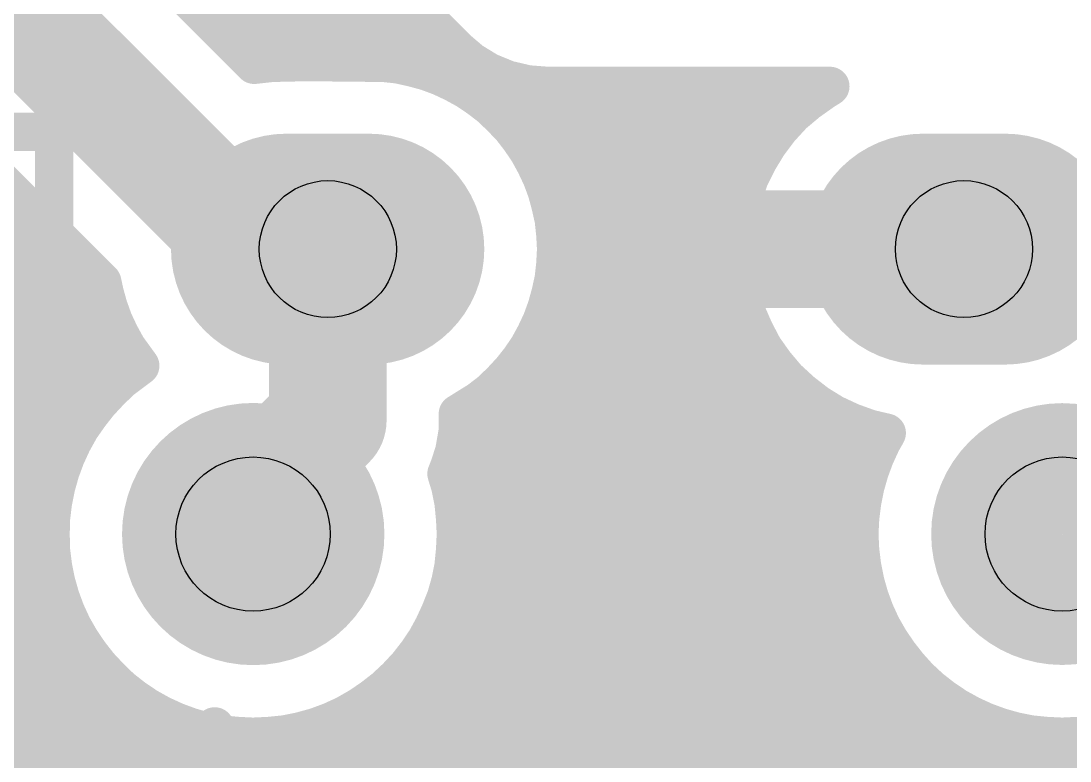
# Model space of a CAD drawing. Extents: x 0 to 2.03, y 0 to 1.72.
# Drawn here: x 1.2341 to 1.5019, y 0.2192 to 0.4083 of the extents above; entities that cross this region are included whole.
import ezdxf

# ---------------------------------------------------------------- set-up
doc = ezdxf.new("R2010")
doc.units = 0
for name, color, linetype in [('Drill_Top', 9, 'CONTINUOUS'), ('Top', 5, 'CONTINUOUS'), ('Top_Silk', 2, 'CONTINUOUS')]:
    doc.layers.add(name, color=color, linetype=linetype)

msp = doc.modelspace()

# ---------------------------------------------------------------- linework, layer by layer
at = {"layer": 'Drill_Top'}
for centre, radius in [((1.3124, 0.35), 0.0175), ((1.4748, 0.35), 0.0175), ((1.2933, 0.2772), 0.0197), ((1.4999, 0.2772), 0.0197)]:
    msp.add_circle(centre, radius, dxfattribs=at)
at = {"layer": 'Top', "linetype": 'CONTINUOUS'}
for points, const_width in [([(1.3448, 0.4016), (1.2957, 0.4506)], 0.01), ([(1.2459, 0.4449), (1.2936, 0.3972)], 0.01), ([(1.3124, 0.3312), (1.2125, 0.4311)], 0.03), ([(1.2547, 0.3416), (1.1888, 0.4075)], 0.01), ([(1.2834, 0.4084), (1.3369, 0.4084)], 0.01), ([(1.345, 0.4013), (1.3448, 0.4016)], 0.01), ([(1.349, 0.3979), (1.345, 0.4013)], 0.01), ([(1.2932, 0.3986), (1.3472, 0.3986)], 0.01), ([(1.2936, 0.3972), (1.2981, 0.3977)], 0.01), ([(1.2981, 0.3977), (1.3069, 0.3979)], 0.01), ([(1.3069, 0.3979), (1.3266, 0.3977)], 0.01), ([(1.3266, 0.3977), (1.3304, 0.3973)], 0.01), ([(1.3304, 0.3973), (1.334, 0.3965)], 0.01), ([(1.3534, 0.3952), (1.349, 0.3979)], 0.01), ([(1.334, 0.3965), (1.3377, 0.3955)], 0.01), ([(1.3377, 0.3955), (1.3412, 0.3942)], 0.01), ([(1.3412, 0.3942), (1.3446, 0.3926)], 0.01), ([(1.3583, 0.3932), (1.3534, 0.3952)], 0.01), ([(1.3446, 0.3926), (1.3479, 0.3908)], 0.01), ([(1.3634, 0.392), (1.3583, 0.3932)], 0.01), ([(1.3686, 0.3916), (1.3634, 0.392)], 0.01), ([(1.4406, 0.3916), (1.3686, 0.3916)], 0.01), ([(1.439, 0.3906), (1.4406, 0.3916)], 0.01), ([(1.3479, 0.3908), (1.351, 0.3887)], 0.01), ([(1.4349, 0.3877), (1.439, 0.3906)], 0.01), ([(1.351, 0.3887), (1.354, 0.3864)], 0.01), ([(1.3521, 0.3887), (1.4351, 0.3887)], 0.01), ([(1.354, 0.3864), (1.3567, 0.3838)], 0.01), ([(1.4311, 0.3845), (1.4349, 0.3877)], 0.01), ([(1.3567, 0.3838), (1.3593, 0.3811)], 0.01), ([(1.4277, 0.3808), (1.4311, 0.3845)], 0.01), ([(1.3593, 0.3811), (1.3616, 0.3781)], 0.01), ([(1.4247, 0.3768), (1.4277, 0.3808)], 0.01), ([(1.3616, 0.3781), (1.3637, 0.375)], 0.01), ([(1.3621, 0.3788), (1.4251, 0.3788)], 0.01), ([(1.4221, 0.3725), (1.4247, 0.3768)], 0.01), ([(1.3637, 0.375), (1.3655, 0.3717)], 0.01), ([(1.3655, 0.3717), (1.3671, 0.3683)], 0.01), ([(1.4199, 0.368), (1.4221, 0.3725)], 0.01), ([(1.3671, 0.3683), (1.3684, 0.3648)], 0.01), ([(1.3678, 0.369), (1.4193, 0.369)], 0.01), ([(1.4183, 0.3633), (1.4199, 0.368)], 0.01), ([(1.3684, 0.3648), (1.3694, 0.3611)], 0.01), ([(1.4172, 0.3584), (1.4183, 0.3633)], 0.01), ([(1.3124, 0.35), (1.3124, 0.3062)], 0.03), ([(1.3694, 0.3611), (1.3702, 0.3575)], 0.01), ([(1.4164, 0.35), (1.5332, 0.35)], 0.03), ([(1.0709, 0.3591), (1.2363, 0.3591)], 0.01), ([(1.3702, 0.3575), (1.3706, 0.3537)], 0.01), ([(1.3709, 0.3591), (1.4163, 0.3591)], 0.01), ([(1.4165, 0.3535), (1.4172, 0.3584)], 0.01), ([(1.3706, 0.3537), (1.3708, 0.35)], 0.01), ([(1.4164, 0.3485), (1.4165, 0.3535)], 0.01), ([(1.0718, 0.3492), (1.2461, 0.3492)], 0.01), ([(1.3708, 0.35), (1.3706, 0.3462)], 0.01), ([(1.3718, 0.3492), (1.4154, 0.3492)], 0.01), ([(1.3706, 0.3462), (1.3702, 0.3425)], 0.01), ([(1.4169, 0.3435), (1.4164, 0.3485)], 0.01), ([(1.4178, 0.3386), (1.4169, 0.3435)], 0.01), ([(1.2553, 0.3388), (1.2547, 0.3416)], 0.01), ([(1.3124, 0.3062), (1.3124, 0.3312)], 0.03), ([(1.3702, 0.3425), (1.3694, 0.3388)], 0.01), ([(1.0706, 0.3393), (1.2542, 0.3393)], 0.01), ([(1.2563, 0.3352), (1.2553, 0.3388)], 0.01), ([(1.3694, 0.3388), (1.3684, 0.3352)], 0.01), ([(1.3706, 0.3393), (1.4166, 0.3393)], 0.01), ([(1.4192, 0.3338), (1.4178, 0.3386)], 0.01), ([(1.2576, 0.3316), (1.2563, 0.3352)], 0.01), ([(1.3684, 0.3352), (1.3671, 0.3316)], 0.01), ([(1.4212, 0.3292), (1.4192, 0.3338)], 0.01), ([(1.2592, 0.3282), (1.2576, 0.3316)], 0.01), ([(1.3671, 0.3316), (1.3655, 0.3282)], 0.01), ([(1.0672, 0.3295), (1.2576, 0.3295)], 0.01), ([(1.261, 0.3249), (1.2592, 0.3282)], 0.01), ([(1.3655, 0.3282), (1.3637, 0.3249)], 0.01), ([(1.3672, 0.3295), (1.42, 0.3295)], 0.01), ([(1.4235, 0.3248), (1.4212, 0.3292)], 0.01), ([(1.2644, 0.3202), (1.261, 0.3249)], 0.01), ([(1.3637, 0.3249), (1.3616, 0.3218)], 0.01), ([(1.4264, 0.3207), (1.4235, 0.3248)], 0.01), ([(1.3616, 0.3218), (1.3593, 0.3189)], 0.01), ([(1.0682, 0.3196), (1.2625, 0.3196)], 0.01), ([(1.2596, 0.3166), (1.2644, 0.3202)], 0.01), ([(1.3609, 0.3196), (1.4263, 0.3196)], 0.01), ([(1.4296, 0.3169), (1.4264, 0.3207)], 0.01), ([(1.2567, 0.3138), (1.2596, 0.3166)], 0.01), ([(1.3593, 0.3189), (1.3567, 0.3161)], 0.01), ([(1.4333, 0.3135), (1.4296, 0.3169)], 0.01), ([(1.2539, 0.3108), (1.2567, 0.3138)], 0.01), ([(1.3124, 0.3062), (1.2833, 0.2772)], 0.03), ([(1.2833, 0.2772), (1.3124, 0.3062)], 0.03), ([(1.3567, 0.3161), (1.354, 0.3135)], 0.01), ([(1.351, 0.3112), (1.3457, 0.3079)], 0.01), ([(1.354, 0.3135), (1.351, 0.3112)], 0.01), ([(1.4373, 0.3104), (1.4333, 0.3135)], 0.01), ([(1.0788, 0.3097), (1.252, 0.3097)], 0.01), ([(1.2514, 0.3076), (1.2539, 0.3108)], 0.01), ([(1.3499, 0.3097), (1.4373, 0.3097)], 0.01), ([(1.4415, 0.3078), (1.4373, 0.3104)], 0.01), ([(1.2491, 0.3043), (1.2514, 0.3076)], 0.01), ([(1.3457, 0.3079), (1.3457, 0.3036)], 0.01), ([(1.446, 0.3057), (1.4415, 0.3078)], 0.01), ([(1.2471, 0.3007), (1.2491, 0.3043)], 0.01), ([(1.3457, 0.3036), (1.3448, 0.2984)], 0.01), ([(1.4507, 0.304), (1.446, 0.3057)], 0.01), ([(1.455, 0.303), (1.4507, 0.304)], 0.01), ([(1.2454, 0.297), (1.2471, 0.3007)], 0.01), ([(1.452, 0.297), (1.4537, 0.3007)], 0.01), ([(1.4537, 0.3007), (1.455, 0.303)], 0.01), ([(1.085, 0.2999), (1.2457, 0.2999)], 0.01), ([(1.3448, 0.2984), (1.3432, 0.2934)], 0.01), ([(1.3461, 0.2999), (1.4523, 0.2999)], 0.01), ([(1.244, 0.2932), (1.2454, 0.297)], 0.01), ([(1.3441, 0.2959), (1.3428, 0.2926)], 0.01), ([(1.3431, 0.2931), (1.3441, 0.2959)], 0.01), ([(1.4506, 0.2932), (1.452, 0.297)], 0.01), ([(1.2429, 0.2893), (1.244, 0.2932)], 0.01), ([(1.3428, 0.2926), (1.3438, 0.2893)], 0.01), ([(1.3432, 0.2934), (1.3431, 0.2931)], 0.01), ([(1.3431, 0.2931), (1.3432, 0.2934)], 0.01), ([(1.3432, 0.2934), (1.3431, 0.2931)], 0.01), ([(1.4495, 0.2893), (1.4506, 0.2932)], 0.01), ([(1.0887, 0.29), (1.2421, 0.29)], 0.01), ([(1.3446, 0.29), (1.4487, 0.29)], 0.01), ([(1.2421, 0.2853), (1.2429, 0.2893)], 0.01), ([(1.2833, 0.2772), (1.2933, 0.2772)], 0.03), ([(1.2933, 0.2772), (1.2833, 0.2772)], 0.03), ([(1.3438, 0.2893), (1.3446, 0.2853)], 0.01), ([(1.4487, 0.2853), (1.4495, 0.2893)], 0.01), ([(1.2416, 0.2812), (1.2421, 0.2853)], 0.01), ([(1.3446, 0.2853), (1.345, 0.2812)], 0.01), ([(1.4482, 0.2812), (1.4487, 0.2853)], 0.01), ([(1.0902, 0.2801), (1.2406, 0.2801)], 0.01), ([(1.2415, 0.2772), (1.2416, 0.2812)], 0.01), ([(1.345, 0.2812), (1.3452, 0.2772)], 0.01), ([(1.3461, 0.2801), (1.4471, 0.2801)], 0.01), ([(1.448, 0.2772), (1.4482, 0.2812)], 0.01), ([(1.2416, 0.2731), (1.2415, 0.2772)], 0.01), ([(1.3452, 0.2772), (1.345, 0.2731)], 0.01), ([(1.4482, 0.2731), (1.448, 0.2772)], 0.01), ([(1.2421, 0.269), (1.2416, 0.2731)], 0.01), ([(1.345, 0.2731), (1.3446, 0.269)], 0.01), ([(1.4487, 0.269), (1.4482, 0.2731)], 0.01), ([(1.0898, 0.2703), (1.2409, 0.2703)], 0.01), ([(1.2429, 0.265), (1.2421, 0.269)], 0.01), ([(1.3446, 0.269), (1.3438, 0.265)], 0.01), ([(1.3457, 0.2703), (1.4475, 0.2703)], 0.01), ([(1.4495, 0.265), (1.4487, 0.269)], 0.01), ([(1.244, 0.2611), (1.2429, 0.265)], 0.01), ([(1.3438, 0.265), (1.3427, 0.2611)], 0.01), ([(1.4506, 0.2611), (1.4495, 0.265)], 0.01), ([(1.0875, 0.2604), (1.2433, 0.2604)], 0.01), ([(1.2454, 0.2573), (1.244, 0.2611)], 0.01), ([(1.3427, 0.2611), (1.3412, 0.2573)], 0.01), ([(1.3434, 0.2604), (1.4498, 0.2604)], 0.01), ([(1.452, 0.2573), (1.4506, 0.2611)], 0.01), ([(1.2471, 0.2536), (1.2454, 0.2573)], 0.01), ([(1.3412, 0.2573), (1.3395, 0.2536)], 0.01), ([(1.4537, 0.2536), (1.452, 0.2573)], 0.01), ([(1.2491, 0.2501), (1.2471, 0.2536)], 0.01), ([(1.3395, 0.2536), (1.3376, 0.2501)], 0.01), ([(1.4557, 0.2501), (1.4537, 0.2536)], 0.01), ([(1.0829, 0.2505), (1.2478, 0.2505)], 0.01), ([(1.2514, 0.2467), (1.2491, 0.2501)], 0.01), ([(1.3376, 0.2501), (1.3353, 0.2467)], 0.01), ([(1.3388, 0.2505), (1.4544, 0.2505)], 0.01), ([(1.458, 0.2467), (1.4557, 0.2501)], 0.01), ([(1.2539, 0.2435), (1.2514, 0.2467)], 0.01), ([(1.3353, 0.2467), (1.3328, 0.2435)], 0.01), ([(1.4605, 0.2435), (1.458, 0.2467)], 0.01), ([(1.2567, 0.2405), (1.2539, 0.2435)], 0.01), ([(1.3328, 0.2435), (1.33, 0.2405)], 0.01), ([(1.4632, 0.2405), (1.4605, 0.2435)], 0.01), ([(1.0753, 0.2407), (1.2555, 0.2407)], 0.01), ([(1.2596, 0.2377), (1.2567, 0.2405)], 0.01), ([(1.33, 0.2405), (1.327, 0.2377)], 0.01), ([(1.3312, 0.2407), (1.4621, 0.2407)], 0.01), ([(1.4662, 0.2377), (1.4632, 0.2405)], 0.01), ([(1.2628, 0.2352), (1.2596, 0.2377)], 0.01), ([(1.327, 0.2377), (1.3238, 0.2352)], 0.01), ([(1.4694, 0.2352), (1.4662, 0.2377)], 0.01), ([(1.2662, 0.2329), (1.2628, 0.2352)], 0.01), ([(1.3238, 0.2352), (1.3204, 0.2329)], 0.01), ([(1.4728, 0.2329), (1.4694, 0.2352)], 0.01), ([(1.0617, 0.2308), (1.2691, 0.2308)], 0.01), ([(1.2698, 0.2309), (1.2662, 0.2329)], 0.01), ([(1.2735, 0.2292), (1.2698, 0.2309)], 0.01), ([(1.3169, 0.2309), (1.3132, 0.2292)], 0.01), ([(1.3204, 0.2329), (1.3169, 0.2309)], 0.01), ([(1.3176, 0.2308), (1.4757, 0.2308)], 0.01), ([(1.4764, 0.2309), (1.4728, 0.2329)], 0.01), ([(1.4801, 0.2292), (1.4764, 0.2309)], 0.01), ([(1.2773, 0.2278), (1.2735, 0.2292)], 0.01), ([(1.3132, 0.2292), (1.3094, 0.2278)], 0.01), ([(1.4839, 0.2278), (1.4801, 0.2292)], 0.01), ([(1.2812, 0.2267), (1.2773, 0.2278)], 0.01), ([(1.2852, 0.2259), (1.2812, 0.2267)], 0.01), ([(1.2893, 0.2255), (1.2852, 0.2259)], 0.01), ([(1.2933, 0.2253), (1.2893, 0.2255)], 0.01), ([(1.2974, 0.2255), (1.2933, 0.2253)], 0.01), ([(1.3014, 0.2259), (1.2974, 0.2255)], 0.01), ([(1.3054, 0.2267), (1.3014, 0.2259)], 0.01), ([(1.3094, 0.2278), (1.3054, 0.2267)], 0.01), ([(1.4878, 0.2267), (1.4839, 0.2278)], 0.01), ([(1.4918, 0.2259), (1.4878, 0.2267)], 0.01), ([(1.4958, 0.2255), (1.4918, 0.2259)], 0.01), ([(1.4999, 0.2253), (1.4958, 0.2255)], 0.01), ([(1.504, 0.2255), (1.4999, 0.2253)], 0.01), ([(1.508, 0.2259), (1.504, 0.2255)], 0.01), ([(0.2906, 0.2209), (2.0064, 0.2209)], 0.01)]:
    msp.add_lwpolyline(points, dxfattribs=dict(at, const_width=const_width))
for points, const_width in [([(1.3423, 0.4016, 1), (1.3473, 0.4016, 1), (1.3423, 0.4016, 1)], 0.005), ([(1.3423, 0.4016, 1), (1.3473, 0.4016, 1), (1.3423, 0.4016, 1)], 0.005), ([(1.3425, 0.4013, 1), (1.3475, 0.4013, 1), (1.3425, 0.4013, 1)], 0.005), ([(1.3425, 0.4013, 1), (1.3475, 0.4013, 1), (1.3425, 0.4013, 1)], 0.005), ([(1.2911, 0.3972, 1), (1.2961, 0.3972, 1), (1.2911, 0.3972, 1)], 0.005), ([(1.2911, 0.3972, 1), (1.2961, 0.3972, 1), (1.2911, 0.3972, 1)], 0.005), ([(1.2956, 0.3977, 1), (1.3006, 0.3977, 1), (1.2956, 0.3977, 1)], 0.005), ([(1.2956, 0.3977, 1), (1.3006, 0.3977, 1), (1.2956, 0.3977, 1)], 0.005), ([(1.3044, 0.3979, 1), (1.3094, 0.3979, 1), (1.3044, 0.3979, 1)], 0.005), ([(1.3044, 0.3979, 1), (1.3094, 0.3979, 1), (1.3044, 0.3979, 1)], 0.005), ([(1.3241, 0.3977, 1), (1.3291, 0.3977, 1), (1.3241, 0.3977, 1)], 0.005), ([(1.3241, 0.3977, 1), (1.3291, 0.3977, 1), (1.3241, 0.3977, 1)], 0.005), ([(1.3279, 0.3973, 1), (1.3329, 0.3973, 1), (1.3279, 0.3973, 1)], 0.005), ([(1.3279, 0.3973, 1), (1.3329, 0.3973, 1), (1.3279, 0.3973, 1)], 0.005), ([(1.3465, 0.3979, 1), (1.3515, 0.3979, 1), (1.3465, 0.3979, 1)], 0.005), ([(1.3465, 0.3979, 1), (1.3515, 0.3979, 1), (1.3465, 0.3979, 1)], 0.005), ([(1.3315, 0.3965, 1), (1.3365, 0.3965, 1), (1.3315, 0.3965, 1)], 0.005), ([(1.3315, 0.3965, 1), (1.3365, 0.3965, 1), (1.3315, 0.3965, 1)], 0.005), ([(1.3352, 0.3955, 1), (1.3402, 0.3955, 1), (1.3352, 0.3955, 1)], 0.005), ([(1.3352, 0.3955, 1), (1.3402, 0.3955, 1), (1.3352, 0.3955, 1)], 0.005), ([(1.3387, 0.3942, 1), (1.3437, 0.3942, 1), (1.3387, 0.3942, 1)], 0.005), ([(1.3387, 0.3942, 1), (1.3437, 0.3942, 1), (1.3387, 0.3942, 1)], 0.005), ([(1.3509, 0.3952, 1), (1.3559, 0.3952, 1), (1.3509, 0.3952, 1)], 0.005), ([(1.3509, 0.3952, 1), (1.3559, 0.3952, 1), (1.3509, 0.3952, 1)], 0.005), ([(1.3421, 0.3926, 1), (1.3471, 0.3926, 1), (1.3421, 0.3926, 1)], 0.005), ([(1.3421, 0.3926, 1), (1.3471, 0.3926, 1), (1.3421, 0.3926, 1)], 0.005), ([(1.3558, 0.3932, 1), (1.3608, 0.3932, 1), (1.3558, 0.3932, 1)], 0.005), ([(1.3558, 0.3932, 1), (1.3608, 0.3932, 1), (1.3558, 0.3932, 1)], 0.005), ([(1.3609, 0.392, 1), (1.3659, 0.392, 1), (1.3609, 0.392, 1)], 0.005), ([(1.3609, 0.392, 1), (1.3659, 0.392, 1), (1.3609, 0.392, 1)], 0.005), ([(1.3661, 0.3916, 1), (1.3711, 0.3916, 1), (1.3661, 0.3916, 1)], 0.005), ([(1.3661, 0.3916, 1), (1.3711, 0.3916, 1), (1.3661, 0.3916, 1)], 0.005), ([(1.4381, 0.3916, 1), (1.4431, 0.3916, 1), (1.4381, 0.3916, 1)], 0.005), ([(1.4381, 0.3916, 1), (1.4431, 0.3916, 1), (1.4381, 0.3916, 1)], 0.005), ([(1.3454, 0.3908, 1), (1.3504, 0.3908, 1), (1.3454, 0.3908, 1)], 0.005), ([(1.3454, 0.3908, 1), (1.3504, 0.3908, 1), (1.3454, 0.3908, 1)], 0.005), ([(1.4365, 0.3906, 1), (1.4415, 0.3906, 1), (1.4365, 0.3906, 1)], 0.005), ([(1.4365, 0.3906, 1), (1.4415, 0.3906, 1), (1.4365, 0.3906, 1)], 0.005), ([(1.3485, 0.3887, 1), (1.3535, 0.3887, 1), (1.3485, 0.3887, 1)], 0.005), ([(1.3485, 0.3887, 1), (1.3535, 0.3887, 1), (1.3485, 0.3887, 1)], 0.005), ([(1.3515, 0.3864, 1), (1.3565, 0.3864, 1), (1.3515, 0.3864, 1)], 0.005), ([(1.3515, 0.3864, 1), (1.3565, 0.3864, 1), (1.3515, 0.3864, 1)], 0.005), ([(1.4324, 0.3877, 1), (1.4374, 0.3877, 1), (1.4324, 0.3877, 1)], 0.005), ([(1.4324, 0.3877, 1), (1.4374, 0.3877, 1), (1.4324, 0.3877, 1)], 0.005), ([(1.3542, 0.3838, 1), (1.3592, 0.3838, 1), (1.3542, 0.3838, 1)], 0.005), ([(1.3542, 0.3838, 1), (1.3592, 0.3838, 1), (1.3542, 0.3838, 1)], 0.005), ([(1.4286, 0.3845, 1), (1.4336, 0.3845, 1), (1.4286, 0.3845, 1)], 0.005), ([(1.4286, 0.3845, 1), (1.4336, 0.3845, 1), (1.4286, 0.3845, 1)], 0.005), ([(1.3568, 0.3811, 1), (1.3618, 0.3811, 1), (1.3568, 0.3811, 1)], 0.005), ([(1.3568, 0.3811, 1), (1.3618, 0.3811, 1), (1.3568, 0.3811, 1)], 0.005), ([(1.4252, 0.3808, 1), (1.4302, 0.3808, 1), (1.4252, 0.3808, 1)], 0.005), ([(1.4252, 0.3808, 1), (1.4302, 0.3808, 1), (1.4252, 0.3808, 1)], 0.005), ([(1.3591, 0.3781, 1), (1.3641, 0.3781, 1), (1.3591, 0.3781, 1)], 0.005), ([(1.3591, 0.3781, 1), (1.3641, 0.3781, 1), (1.3591, 0.3781, 1)], 0.005), ([(1.4222, 0.3768, 1), (1.4272, 0.3768, 1), (1.4222, 0.3768, 1)], 0.005), ([(1.4222, 0.3768, 1), (1.4272, 0.3768, 1), (1.4222, 0.3768, 1)], 0.005), ([(1.3166, 0.35, 1), (1.2871, 0.35, 1), (1.3166, 0.35, 1)], 0.0295), ([(1.3376, 0.35, 1), (1.3081, 0.35, 1), (1.3376, 0.35, 1)], 0.0295), ([(1.3612, 0.375, 1), (1.3662, 0.375, 1), (1.3612, 0.375, 1)], 0.005), ([(1.3612, 0.375, 1), (1.3662, 0.375, 1), (1.3612, 0.375, 1)], 0.005), ([(1.4791, 0.35, 1), (1.4496, 0.35, 1), (1.4791, 0.35, 1)], 0.0295), ([(1.5001, 0.35, 1), (1.4706, 0.35, 1), (1.5001, 0.35, 1)], 0.0295), ([(1.363, 0.3717, 1), (1.368, 0.3717, 1), (1.363, 0.3717, 1)], 0.005), ([(1.363, 0.3717, 1), (1.368, 0.3717, 1), (1.363, 0.3717, 1)], 0.005), ([(1.4196, 0.3725, 1), (1.4246, 0.3725, 1), (1.4196, 0.3725, 1)], 0.005), ([(1.4196, 0.3725, 1), (1.4246, 0.3725, 1), (1.4196, 0.3725, 1)], 0.005), ([(1.3646, 0.3683, 1), (1.3696, 0.3683, 1), (1.3646, 0.3683, 1)], 0.005), ([(1.3646, 0.3683, 1), (1.3696, 0.3683, 1), (1.3646, 0.3683, 1)], 0.005), ([(1.4174, 0.368, 1), (1.4224, 0.368, 1), (1.4174, 0.368, 1)], 0.005), ([(1.4174, 0.368, 1), (1.4224, 0.368, 1), (1.4174, 0.368, 1)], 0.005), ([(1.3659, 0.3648, 1), (1.3709, 0.3648, 1), (1.3659, 0.3648, 1)], 0.005), ([(1.3659, 0.3648, 1), (1.3709, 0.3648, 1), (1.3659, 0.3648, 1)], 0.005), ([(1.4158, 0.3633, 1), (1.4208, 0.3633, 1), (1.4158, 0.3633, 1)], 0.005), ([(1.4158, 0.3633, 1), (1.4208, 0.3633, 1), (1.4158, 0.3633, 1)], 0.005), ([(1.3049, 0.35, 1), (1.3199, 0.35, 1), (1.3049, 0.35, 1)], 0.015), ([(1.3669, 0.3611, 1), (1.3719, 0.3611, 1), (1.3669, 0.3611, 1)], 0.005), ([(1.3669, 0.3611, 1), (1.3719, 0.3611, 1), (1.3669, 0.3611, 1)], 0.005), ([(1.3677, 0.3575, 1), (1.3727, 0.3575, 1), (1.3677, 0.3575, 1)], 0.005), ([(1.3677, 0.3575, 1), (1.3727, 0.3575, 1), (1.3677, 0.3575, 1)], 0.005), ([(1.4147, 0.3584, 1), (1.4197, 0.3584, 1), (1.4147, 0.3584, 1)], 0.005), ([(1.4147, 0.3584, 1), (1.4197, 0.3584, 1), (1.4147, 0.3584, 1)], 0.005), ([(1.3681, 0.3537, 1), (1.3731, 0.3537, 1), (1.3681, 0.3537, 1)], 0.005), ([(1.3681, 0.3537, 1), (1.3731, 0.3537, 1), (1.3681, 0.3537, 1)], 0.005), ([(1.414, 0.3535, 1), (1.419, 0.3535, 1), (1.414, 0.3535, 1)], 0.005), ([(1.414, 0.3535, 1), (1.419, 0.3535, 1), (1.414, 0.3535, 1)], 0.005), ([(1.3683, 0.35, 1), (1.3733, 0.35, 1), (1.3683, 0.35, 1)], 0.005), ([(1.3683, 0.35, 1), (1.3733, 0.35, 1), (1.3683, 0.35, 1)], 0.005), ([(1.3681, 0.3462, 1), (1.3731, 0.3462, 1), (1.3681, 0.3462, 1)], 0.005), ([(1.3681, 0.3462, 1), (1.3731, 0.3462, 1), (1.3681, 0.3462, 1)], 0.005), ([(1.4139, 0.3485, 1), (1.4189, 0.3485, 1), (1.4139, 0.3485, 1)], 0.005), ([(1.4139, 0.3485, 1), (1.4189, 0.3485, 1), (1.4139, 0.3485, 1)], 0.005), ([(1.4144, 0.3435, 1), (1.4194, 0.3435, 1), (1.4144, 0.3435, 1)], 0.005), ([(1.4144, 0.3435, 1), (1.4194, 0.3435, 1), (1.4144, 0.3435, 1)], 0.005), ([(1.2522, 0.3416, 1), (1.2572, 0.3416, 1), (1.2522, 0.3416, 1)], 0.005), ([(1.2522, 0.3416, 1), (1.2572, 0.3416, 1), (1.2522, 0.3416, 1)], 0.005), ([(1.3049, 0.3312, 1), (1.3199, 0.3312, 1), (1.3049, 0.3312, 1)], 0.015), ([(1.3049, 0.3312, 1), (1.3199, 0.3312, 1), (1.3049, 0.3312, 1)], 0.015), ([(1.3677, 0.3425, 1), (1.3727, 0.3425, 1), (1.3677, 0.3425, 1)], 0.005), ([(1.3677, 0.3425, 1), (1.3727, 0.3425, 1), (1.3677, 0.3425, 1)], 0.005), ([(1.2528, 0.3388, 1), (1.2578, 0.3388, 1), (1.2528, 0.3388, 1)], 0.005), ([(1.2528, 0.3388, 1), (1.2578, 0.3388, 1), (1.2528, 0.3388, 1)], 0.005), ([(1.3669, 0.3388, 1), (1.3719, 0.3388, 1), (1.3669, 0.3388, 1)], 0.005), ([(1.3669, 0.3388, 1), (1.3719, 0.3388, 1), (1.3669, 0.3388, 1)], 0.005), ([(1.4153, 0.3386, 1), (1.4203, 0.3386, 1), (1.4153, 0.3386, 1)], 0.005), ([(1.4153, 0.3386, 1), (1.4203, 0.3386, 1), (1.4153, 0.3386, 1)], 0.005), ([(1.2538, 0.3352, 1), (1.2588, 0.3352, 1), (1.2538, 0.3352, 1)], 0.005), ([(1.2538, 0.3352, 1), (1.2588, 0.3352, 1), (1.2538, 0.3352, 1)], 0.005), ([(1.3659, 0.3352, 1), (1.3709, 0.3352, 1), (1.3659, 0.3352, 1)], 0.005), ([(1.3659, 0.3352, 1), (1.3709, 0.3352, 1), (1.3659, 0.3352, 1)], 0.005), ([(1.4167, 0.3338, 1), (1.4217, 0.3338, 1), (1.4167, 0.3338, 1)], 0.005), ([(1.4167, 0.3338, 1), (1.4217, 0.3338, 1), (1.4167, 0.3338, 1)], 0.005), ([(1.2551, 0.3316, 1), (1.2601, 0.3316, 1), (1.2551, 0.3316, 1)], 0.005), ([(1.2551, 0.3316, 1), (1.2601, 0.3316, 1), (1.2551, 0.3316, 1)], 0.005), ([(1.3646, 0.3316, 1), (1.3696, 0.3316, 1), (1.3646, 0.3316, 1)], 0.005), ([(1.3646, 0.3316, 1), (1.3696, 0.3316, 1), (1.3646, 0.3316, 1)], 0.005), ([(1.2567, 0.3282, 1), (1.2617, 0.3282, 1), (1.2567, 0.3282, 1)], 0.005), ([(1.2567, 0.3282, 1), (1.2617, 0.3282, 1), (1.2567, 0.3282, 1)], 0.005), ([(1.363, 0.3282, 1), (1.368, 0.3282, 1), (1.363, 0.3282, 1)], 0.005), ([(1.363, 0.3282, 1), (1.368, 0.3282, 1), (1.363, 0.3282, 1)], 0.005), ([(1.4187, 0.3292, 1), (1.4237, 0.3292, 1), (1.4187, 0.3292, 1)], 0.005), ([(1.4187, 0.3292, 1), (1.4237, 0.3292, 1), (1.4187, 0.3292, 1)], 0.005), ([(1.2585, 0.3249, 1), (1.2635, 0.3249, 1), (1.2585, 0.3249, 1)], 0.005), ([(1.2585, 0.3249, 1), (1.2635, 0.3249, 1), (1.2585, 0.3249, 1)], 0.005), ([(1.3612, 0.3249, 1), (1.3662, 0.3249, 1), (1.3612, 0.3249, 1)], 0.005), ([(1.3612, 0.3249, 1), (1.3662, 0.3249, 1), (1.3612, 0.3249, 1)], 0.005), ([(1.421, 0.3248, 1), (1.426, 0.3248, 1), (1.421, 0.3248, 1)], 0.005), ([(1.421, 0.3248, 1), (1.426, 0.3248, 1), (1.421, 0.3248, 1)], 0.005), ([(1.3591, 0.3218, 1), (1.3641, 0.3218, 1), (1.3591, 0.3218, 1)], 0.005), ([(1.3591, 0.3218, 1), (1.3641, 0.3218, 1), (1.3591, 0.3218, 1)], 0.005), ([(1.2619, 0.3202, 1), (1.2669, 0.3202, 1), (1.2619, 0.3202, 1)], 0.005), ([(1.2619, 0.3202, 1), (1.2669, 0.3202, 1), (1.2619, 0.3202, 1)], 0.005), ([(1.4239, 0.3207, 1), (1.4289, 0.3207, 1), (1.4239, 0.3207, 1)], 0.005), ([(1.4239, 0.3207, 1), (1.4289, 0.3207, 1), (1.4239, 0.3207, 1)], 0.005), ([(1.2571, 0.3166, 1), (1.2621, 0.3166, 1), (1.2571, 0.3166, 1)], 0.005), ([(1.2571, 0.3166, 1), (1.2621, 0.3166, 1), (1.2571, 0.3166, 1)], 0.005), ([(1.3568, 0.3189, 1), (1.3618, 0.3189, 1), (1.3568, 0.3189, 1)], 0.005), ([(1.3568, 0.3189, 1), (1.3618, 0.3189, 1), (1.3568, 0.3189, 1)], 0.005), ([(1.4271, 0.3169, 1), (1.4321, 0.3169, 1), (1.4271, 0.3169, 1)], 0.005), ([(1.4271, 0.3169, 1), (1.4321, 0.3169, 1), (1.4271, 0.3169, 1)], 0.005), ([(1.2542, 0.3138, 1), (1.2592, 0.3138, 1), (1.2542, 0.3138, 1)], 0.005), ([(1.2542, 0.3138, 1), (1.2592, 0.3138, 1), (1.2542, 0.3138, 1)], 0.005), ([(1.3049, 0.3062, 1), (1.3199, 0.3062, 1), (1.3049, 0.3062, 1)], 0.015), ([(1.3049, 0.3062, 1), (1.3199, 0.3062, 1), (1.3049, 0.3062, 1)], 0.015), ([(1.3049, 0.3062, 1), (1.3199, 0.3062, 1), (1.3049, 0.3062, 1)], 0.015), ([(1.3049, 0.3062, 1), (1.3199, 0.3062, 1), (1.3049, 0.3062, 1)], 0.015), ([(1.3542, 0.3161, 1), (1.3592, 0.3161, 1), (1.3542, 0.3161, 1)], 0.005), ([(1.3542, 0.3161, 1), (1.3592, 0.3161, 1), (1.3542, 0.3161, 1)], 0.005), ([(1.3485, 0.3112, 1), (1.3535, 0.3112, 1), (1.3485, 0.3112, 1)], 0.005), ([(1.3485, 0.3112, 1), (1.3535, 0.3112, 1), (1.3485, 0.3112, 1)], 0.005), ([(1.3515, 0.3135, 1), (1.3565, 0.3135, 1), (1.3515, 0.3135, 1)], 0.005), ([(1.3515, 0.3135, 1), (1.3565, 0.3135, 1), (1.3515, 0.3135, 1)], 0.005), ([(1.4308, 0.3135, 1), (1.4358, 0.3135, 1), (1.4308, 0.3135, 1)], 0.005), ([(1.4308, 0.3135, 1), (1.4358, 0.3135, 1), (1.4308, 0.3135, 1)], 0.005), ([(1.2514, 0.3108, 1), (1.2564, 0.3108, 1), (1.2514, 0.3108, 1)], 0.005), ([(1.2514, 0.3108, 1), (1.2564, 0.3108, 1), (1.2514, 0.3108, 1)], 0.005), ([(1.4348, 0.3104, 1), (1.4398, 0.3104, 1), (1.4348, 0.3104, 1)], 0.005), ([(1.4348, 0.3104, 1), (1.4398, 0.3104, 1), (1.4348, 0.3104, 1)], 0.005), ([(1.2489, 0.3076, 1), (1.2539, 0.3076, 1), (1.2489, 0.3076, 1)], 0.005), ([(1.2489, 0.3076, 1), (1.2539, 0.3076, 1), (1.2489, 0.3076, 1)], 0.005), ([(1.3432, 0.3079, 1), (1.3482, 0.3079, 1), (1.3432, 0.3079, 1)], 0.005), ([(1.3432, 0.3079, 1), (1.3482, 0.3079, 1), (1.3432, 0.3079, 1)], 0.005), ([(1.439, 0.3078, 1), (1.444, 0.3078, 1), (1.439, 0.3078, 1)], 0.005), ([(1.439, 0.3078, 1), (1.444, 0.3078, 1), (1.439, 0.3078, 1)], 0.005), ([(1.2466, 0.3043, 1), (1.2516, 0.3043, 1), (1.2466, 0.3043, 1)], 0.005), ([(1.2466, 0.3043, 1), (1.2516, 0.3043, 1), (1.2466, 0.3043, 1)], 0.005), ([(1.3101, 0.2772, 1), (1.2766, 0.2772, 1), (1.3101, 0.2772, 1)], 0.0335), ([(1.3432, 0.3036, 1), (1.3482, 0.3036, 1), (1.3432, 0.3036, 1)], 0.005), ([(1.3432, 0.3036, 1), (1.3482, 0.3036, 1), (1.3432, 0.3036, 1)], 0.005), ([(1.4435, 0.3057, 1), (1.4485, 0.3057, 1), (1.4435, 0.3057, 1)], 0.005), ([(1.4435, 0.3057, 1), (1.4485, 0.3057, 1), (1.4435, 0.3057, 1)], 0.005), ([(1.4482, 0.304, 1), (1.4532, 0.304, 1), (1.4482, 0.304, 1)], 0.005), ([(1.4482, 0.304, 1), (1.4532, 0.304, 1), (1.4482, 0.304, 1)], 0.005), ([(1.5166, 0.2772, 1), (1.4832, 0.2772, 1), (1.5166, 0.2772, 1)], 0.0335), ([(1.2446, 0.3007, 1), (1.2496, 0.3007, 1), (1.2446, 0.3007, 1)], 0.005), ([(1.2446, 0.3007, 1), (1.2496, 0.3007, 1), (1.2446, 0.3007, 1)], 0.005), ([(1.4512, 0.3007, 1), (1.4562, 0.3007, 1), (1.4512, 0.3007, 1)], 0.005), ([(1.4512, 0.3007, 1), (1.4562, 0.3007, 1), (1.4512, 0.3007, 1)], 0.005), ([(1.4525, 0.303, 1), (1.4575, 0.303, 1), (1.4525, 0.303, 1)], 0.005), ([(1.4525, 0.303, 1), (1.4575, 0.303, 1), (1.4525, 0.303, 1)], 0.005), ([(1.3423, 0.2984, 1), (1.3473, 0.2984, 1), (1.3423, 0.2984, 1)], 0.005), ([(1.3423, 0.2984, 1), (1.3473, 0.2984, 1), (1.3423, 0.2984, 1)], 0.005), ([(1.2429, 0.297, 1), (1.2479, 0.297, 1), (1.2429, 0.297, 1)], 0.005), ([(1.2429, 0.297, 1), (1.2479, 0.297, 1), (1.2429, 0.297, 1)], 0.005), ([(1.3416, 0.2959, 1), (1.3466, 0.2959, 1), (1.3416, 0.2959, 1)], 0.005), ([(1.3416, 0.2959, 1), (1.3466, 0.2959, 1), (1.3416, 0.2959, 1)], 0.005), ([(1.4495, 0.297, 1), (1.4545, 0.297, 1), (1.4495, 0.297, 1)], 0.005), ([(1.4495, 0.297, 1), (1.4545, 0.297, 1), (1.4495, 0.297, 1)], 0.005), ([(1.2415, 0.2932, 1), (1.2465, 0.2932, 1), (1.2415, 0.2932, 1)], 0.005), ([(1.2415, 0.2932, 1), (1.2465, 0.2932, 1), (1.2415, 0.2932, 1)], 0.005), ([(1.3403, 0.2926, 1), (1.3453, 0.2926, 1), (1.3403, 0.2926, 1)], 0.005), ([(1.3403, 0.2926, 1), (1.3453, 0.2926, 1), (1.3403, 0.2926, 1)], 0.005), ([(1.3406, 0.2931, 1), (1.3456, 0.2931, 1), (1.3406, 0.2931, 1)], 0.005), ([(1.3406, 0.2931, 1), (1.3456, 0.2931, 1), (1.3406, 0.2931, 1)], 0.005), ([(1.3406, 0.2931, 1), (1.3456, 0.2931, 1), (1.3406, 0.2931, 1)], 0.005), ([(1.3406, 0.2931, 1), (1.3456, 0.2931, 1), (1.3406, 0.2931, 1)], 0.005), ([(1.3407, 0.2934, 1), (1.3457, 0.2934, 1), (1.3407, 0.2934, 1)], 0.005), ([(1.3407, 0.2934, 1), (1.3457, 0.2934, 1), (1.3407, 0.2934, 1)], 0.005), ([(1.3407, 0.2934, 1), (1.3457, 0.2934, 1), (1.3407, 0.2934, 1)], 0.005), ([(1.3407, 0.2934, 1), (1.3457, 0.2934, 1), (1.3407, 0.2934, 1)], 0.005), ([(1.4481, 0.2932, 1), (1.4531, 0.2932, 1), (1.4481, 0.2932, 1)], 0.005), ([(1.4481, 0.2932, 1), (1.4531, 0.2932, 1), (1.4481, 0.2932, 1)], 0.005), ([(1.2404, 0.2893, 1), (1.2454, 0.2893, 1), (1.2404, 0.2893, 1)], 0.005), ([(1.2404, 0.2893, 1), (1.2454, 0.2893, 1), (1.2404, 0.2893, 1)], 0.005), ([(1.2758, 0.2772, 1), (1.2908, 0.2772, 1), (1.2758, 0.2772, 1)], 0.015), ([(1.2758, 0.2772, 1), (1.2908, 0.2772, 1), (1.2758, 0.2772, 1)], 0.015), ([(1.2758, 0.2772, 1), (1.2908, 0.2772, 1), (1.2758, 0.2772, 1)], 0.015), ([(1.2758, 0.2772, 1), (1.2908, 0.2772, 1), (1.2758, 0.2772, 1)], 0.015), ([(1.2858, 0.2772, 1), (1.3008, 0.2772, 1), (1.2858, 0.2772, 1)], 0.015), ([(1.2858, 0.2772, 1), (1.3008, 0.2772, 1), (1.2858, 0.2772, 1)], 0.015), ([(1.3413, 0.2893, 1), (1.3463, 0.2893, 1), (1.3413, 0.2893, 1)], 0.005), ([(1.3413, 0.2893, 1), (1.3463, 0.2893, 1), (1.3413, 0.2893, 1)], 0.005), ([(1.447, 0.2893, 1), (1.452, 0.2893, 1), (1.447, 0.2893, 1)], 0.005), ([(1.447, 0.2893, 1), (1.452, 0.2893, 1), (1.447, 0.2893, 1)], 0.005), ([(1.2396, 0.2853, 1), (1.2446, 0.2853, 1), (1.2396, 0.2853, 1)], 0.005), ([(1.2396, 0.2853, 1), (1.2446, 0.2853, 1), (1.2396, 0.2853, 1)], 0.005), ([(1.3421, 0.2853, 1), (1.3471, 0.2853, 1), (1.3421, 0.2853, 1)], 0.005), ([(1.3421, 0.2853, 1), (1.3471, 0.2853, 1), (1.3421, 0.2853, 1)], 0.005), ([(1.4462, 0.2853, 1), (1.4512, 0.2853, 1), (1.4462, 0.2853, 1)], 0.005), ([(1.4462, 0.2853, 1), (1.4512, 0.2853, 1), (1.4462, 0.2853, 1)], 0.005), ([(1.2391, 0.2812, 1), (1.2441, 0.2812, 1), (1.2391, 0.2812, 1)], 0.005), ([(1.2391, 0.2812, 1), (1.2441, 0.2812, 1), (1.2391, 0.2812, 1)], 0.005), ([(1.3425, 0.2812, 1), (1.3475, 0.2812, 1), (1.3425, 0.2812, 1)], 0.005), ([(1.3425, 0.2812, 1), (1.3475, 0.2812, 1), (1.3425, 0.2812, 1)], 0.005), ([(1.4457, 0.2812, 1), (1.4507, 0.2812, 1), (1.4457, 0.2812, 1)], 0.005), ([(1.4457, 0.2812, 1), (1.4507, 0.2812, 1), (1.4457, 0.2812, 1)], 0.005), ([(1.239, 0.2772, 1), (1.244, 0.2772, 1), (1.239, 0.2772, 1)], 0.005), ([(1.239, 0.2772, 1), (1.244, 0.2772, 1), (1.239, 0.2772, 1)], 0.005), ([(1.3427, 0.2772, 1), (1.3477, 0.2772, 1), (1.3427, 0.2772, 1)], 0.005), ([(1.3427, 0.2772, 1), (1.3477, 0.2772, 1), (1.3427, 0.2772, 1)], 0.005), ([(1.4455, 0.2772, 1), (1.4505, 0.2772, 1), (1.4455, 0.2772, 1)], 0.005), ([(1.4455, 0.2772, 1), (1.4505, 0.2772, 1), (1.4455, 0.2772, 1)], 0.005), ([(1.2391, 0.2731, 1), (1.2441, 0.2731, 1), (1.2391, 0.2731, 1)], 0.005), ([(1.2391, 0.2731, 1), (1.2441, 0.2731, 1), (1.2391, 0.2731, 1)], 0.005), ([(1.3425, 0.2731, 1), (1.3475, 0.2731, 1), (1.3425, 0.2731, 1)], 0.005), ([(1.3425, 0.2731, 1), (1.3475, 0.2731, 1), (1.3425, 0.2731, 1)], 0.005), ([(1.4457, 0.2731, 1), (1.4507, 0.2731, 1), (1.4457, 0.2731, 1)], 0.005), ([(1.4457, 0.2731, 1), (1.4507, 0.2731, 1), (1.4457, 0.2731, 1)], 0.005), ([(1.2396, 0.269, 1), (1.2446, 0.269, 1), (1.2396, 0.269, 1)], 0.005), ([(1.2396, 0.269, 1), (1.2446, 0.269, 1), (1.2396, 0.269, 1)], 0.005), ([(1.3421, 0.269, 1), (1.3471, 0.269, 1), (1.3421, 0.269, 1)], 0.005), ([(1.3421, 0.269, 1), (1.3471, 0.269, 1), (1.3421, 0.269, 1)], 0.005), ([(1.4462, 0.269, 1), (1.4512, 0.269, 1), (1.4462, 0.269, 1)], 0.005), ([(1.4462, 0.269, 1), (1.4512, 0.269, 1), (1.4462, 0.269, 1)], 0.005), ([(1.2404, 0.265, 1), (1.2454, 0.265, 1), (1.2404, 0.265, 1)], 0.005), ([(1.2404, 0.265, 1), (1.2454, 0.265, 1), (1.2404, 0.265, 1)], 0.005), ([(1.3413, 0.265, 1), (1.3463, 0.265, 1), (1.3413, 0.265, 1)], 0.005), ([(1.3413, 0.265, 1), (1.3463, 0.265, 1), (1.3413, 0.265, 1)], 0.005), ([(1.447, 0.265, 1), (1.452, 0.265, 1), (1.447, 0.265, 1)], 0.005), ([(1.447, 0.265, 1), (1.452, 0.265, 1), (1.447, 0.265, 1)], 0.005), ([(1.2415, 0.2611, 1), (1.2465, 0.2611, 1), (1.2415, 0.2611, 1)], 0.005), ([(1.2415, 0.2611, 1), (1.2465, 0.2611, 1), (1.2415, 0.2611, 1)], 0.005), ([(1.3402, 0.2611, 1), (1.3452, 0.2611, 1), (1.3402, 0.2611, 1)], 0.005), ([(1.3402, 0.2611, 1), (1.3452, 0.2611, 1), (1.3402, 0.2611, 1)], 0.005), ([(1.4481, 0.2611, 1), (1.4531, 0.2611, 1), (1.4481, 0.2611, 1)], 0.005), ([(1.4481, 0.2611, 1), (1.4531, 0.2611, 1), (1.4481, 0.2611, 1)], 0.005), ([(1.2429, 0.2573, 1), (1.2479, 0.2573, 1), (1.2429, 0.2573, 1)], 0.005), ([(1.2429, 0.2573, 1), (1.2479, 0.2573, 1), (1.2429, 0.2573, 1)], 0.005), ([(1.3387, 0.2573, 1), (1.3437, 0.2573, 1), (1.3387, 0.2573, 1)], 0.005), ([(1.3387, 0.2573, 1), (1.3437, 0.2573, 1), (1.3387, 0.2573, 1)], 0.005), ([(1.4495, 0.2573, 1), (1.4545, 0.2573, 1), (1.4495, 0.2573, 1)], 0.005), ([(1.4495, 0.2573, 1), (1.4545, 0.2573, 1), (1.4495, 0.2573, 1)], 0.005), ([(1.2446, 0.2536, 1), (1.2496, 0.2536, 1), (1.2446, 0.2536, 1)], 0.005), ([(1.2446, 0.2536, 1), (1.2496, 0.2536, 1), (1.2446, 0.2536, 1)], 0.005), ([(1.337, 0.2536, 1), (1.342, 0.2536, 1), (1.337, 0.2536, 1)], 0.005), ([(1.337, 0.2536, 1), (1.342, 0.2536, 1), (1.337, 0.2536, 1)], 0.005), ([(1.4512, 0.2536, 1), (1.4562, 0.2536, 1), (1.4512, 0.2536, 1)], 0.005), ([(1.4512, 0.2536, 1), (1.4562, 0.2536, 1), (1.4512, 0.2536, 1)], 0.005), ([(1.2466, 0.2501, 1), (1.2516, 0.2501, 1), (1.2466, 0.2501, 1)], 0.005), ([(1.2466, 0.2501, 1), (1.2516, 0.2501, 1), (1.2466, 0.2501, 1)], 0.005), ([(1.3351, 0.2501, 1), (1.3401, 0.2501, 1), (1.3351, 0.2501, 1)], 0.005), ([(1.3351, 0.2501, 1), (1.3401, 0.2501, 1), (1.3351, 0.2501, 1)], 0.005), ([(1.4532, 0.2501, 1), (1.4582, 0.2501, 1), (1.4532, 0.2501, 1)], 0.005), ([(1.4532, 0.2501, 1), (1.4582, 0.2501, 1), (1.4532, 0.2501, 1)], 0.005), ([(1.2489, 0.2467, 1), (1.2539, 0.2467, 1), (1.2489, 0.2467, 1)], 0.005), ([(1.2489, 0.2467, 1), (1.2539, 0.2467, 1), (1.2489, 0.2467, 1)], 0.005), ([(1.3328, 0.2467, 1), (1.3378, 0.2467, 1), (1.3328, 0.2467, 1)], 0.005), ([(1.3328, 0.2467, 1), (1.3378, 0.2467, 1), (1.3328, 0.2467, 1)], 0.005), ([(1.4555, 0.2467, 1), (1.4605, 0.2467, 1), (1.4555, 0.2467, 1)], 0.005), ([(1.4555, 0.2467, 1), (1.4605, 0.2467, 1), (1.4555, 0.2467, 1)], 0.005), ([(1.2514, 0.2435, 1), (1.2564, 0.2435, 1), (1.2514, 0.2435, 1)], 0.005), ([(1.2514, 0.2435, 1), (1.2564, 0.2435, 1), (1.2514, 0.2435, 1)], 0.005), ([(1.3303, 0.2435, 1), (1.3353, 0.2435, 1), (1.3303, 0.2435, 1)], 0.005), ([(1.3303, 0.2435, 1), (1.3353, 0.2435, 1), (1.3303, 0.2435, 1)], 0.005), ([(1.458, 0.2435, 1), (1.463, 0.2435, 1), (1.458, 0.2435, 1)], 0.005), ([(1.458, 0.2435, 1), (1.463, 0.2435, 1), (1.458, 0.2435, 1)], 0.005), ([(1.2542, 0.2405, 1), (1.2592, 0.2405, 1), (1.2542, 0.2405, 1)], 0.005), ([(1.2542, 0.2405, 1), (1.2592, 0.2405, 1), (1.2542, 0.2405, 1)], 0.005), ([(1.3275, 0.2405, 1), (1.3325, 0.2405, 1), (1.3275, 0.2405, 1)], 0.005), ([(1.3275, 0.2405, 1), (1.3325, 0.2405, 1), (1.3275, 0.2405, 1)], 0.005), ([(1.4607, 0.2405, 1), (1.4657, 0.2405, 1), (1.4607, 0.2405, 1)], 0.005), ([(1.4607, 0.2405, 1), (1.4657, 0.2405, 1), (1.4607, 0.2405, 1)], 0.005), ([(1.2571, 0.2377, 1), (1.2621, 0.2377, 1), (1.2571, 0.2377, 1)], 0.005), ([(1.2571, 0.2377, 1), (1.2621, 0.2377, 1), (1.2571, 0.2377, 1)], 0.005), ([(1.3245, 0.2377, 1), (1.3295, 0.2377, 1), (1.3245, 0.2377, 1)], 0.005), ([(1.3245, 0.2377, 1), (1.3295, 0.2377, 1), (1.3245, 0.2377, 1)], 0.005), ([(1.4637, 0.2377, 1), (1.4687, 0.2377, 1), (1.4637, 0.2377, 1)], 0.005), ([(1.4637, 0.2377, 1), (1.4687, 0.2377, 1), (1.4637, 0.2377, 1)], 0.005), ([(1.2603, 0.2352, 1), (1.2653, 0.2352, 1), (1.2603, 0.2352, 1)], 0.005), ([(1.2603, 0.2352, 1), (1.2653, 0.2352, 1), (1.2603, 0.2352, 1)], 0.005), ([(1.3213, 0.2352, 1), (1.3263, 0.2352, 1), (1.3213, 0.2352, 1)], 0.005), ([(1.3213, 0.2352, 1), (1.3263, 0.2352, 1), (1.3213, 0.2352, 1)], 0.005), ([(1.4669, 0.2352, 1), (1.4719, 0.2352, 1), (1.4669, 0.2352, 1)], 0.005), ([(1.4669, 0.2352, 1), (1.4719, 0.2352, 1), (1.4669, 0.2352, 1)], 0.005), ([(1.2637, 0.2329, 1), (1.2687, 0.2329, 1), (1.2637, 0.2329, 1)], 0.005), ([(1.2637, 0.2329, 1), (1.2687, 0.2329, 1), (1.2637, 0.2329, 1)], 0.005), ([(1.2673, 0.2309, 1), (1.2723, 0.2309, 1), (1.2673, 0.2309, 1)], 0.005), ([(1.2673, 0.2309, 1), (1.2723, 0.2309, 1), (1.2673, 0.2309, 1)], 0.005), ([(1.3144, 0.2309, 1), (1.3194, 0.2309, 1), (1.3144, 0.2309, 1)], 0.005), ([(1.3144, 0.2309, 1), (1.3194, 0.2309, 1), (1.3144, 0.2309, 1)], 0.005), ([(1.3179, 0.2329, 1), (1.3229, 0.2329, 1), (1.3179, 0.2329, 1)], 0.005), ([(1.3179, 0.2329, 1), (1.3229, 0.2329, 1), (1.3179, 0.2329, 1)], 0.005), ([(1.4703, 0.2329, 1), (1.4753, 0.2329, 1), (1.4703, 0.2329, 1)], 0.005), ([(1.4703, 0.2329, 1), (1.4753, 0.2329, 1), (1.4703, 0.2329, 1)], 0.005), ([(1.4739, 0.2309, 1), (1.4789, 0.2309, 1), (1.4739, 0.2309, 1)], 0.005), ([(1.4739, 0.2309, 1), (1.4789, 0.2309, 1), (1.4739, 0.2309, 1)], 0.005), ([(1.271, 0.2292, 1), (1.276, 0.2292, 1), (1.271, 0.2292, 1)], 0.005), ([(1.271, 0.2292, 1), (1.276, 0.2292, 1), (1.271, 0.2292, 1)], 0.005), ([(1.3107, 0.2292, 1), (1.3157, 0.2292, 1), (1.3107, 0.2292, 1)], 0.005), ([(1.3107, 0.2292, 1), (1.3157, 0.2292, 1), (1.3107, 0.2292, 1)], 0.005), ([(1.4776, 0.2292, 1), (1.4826, 0.2292, 1), (1.4776, 0.2292, 1)], 0.005), ([(1.4776, 0.2292, 1), (1.4826, 0.2292, 1), (1.4776, 0.2292, 1)], 0.005), ([(1.2748, 0.2278, 1), (1.2798, 0.2278, 1), (1.2748, 0.2278, 1)], 0.005), ([(1.2748, 0.2278, 1), (1.2798, 0.2278, 1), (1.2748, 0.2278, 1)], 0.005), ([(1.2787, 0.2267, 1), (1.2837, 0.2267, 1), (1.2787, 0.2267, 1)], 0.005), ([(1.2787, 0.2267, 1), (1.2837, 0.2267, 1), (1.2787, 0.2267, 1)], 0.005), ([(1.2827, 0.2259, 1), (1.2877, 0.2259, 1), (1.2827, 0.2259, 1)], 0.005), ([(1.2827, 0.2259, 1), (1.2877, 0.2259, 1), (1.2827, 0.2259, 1)], 0.005), ([(1.2868, 0.2255, 1), (1.2918, 0.2255, 1), (1.2868, 0.2255, 1)], 0.005), ([(1.2868, 0.2255, 1), (1.2918, 0.2255, 1), (1.2868, 0.2255, 1)], 0.005), ([(1.2949, 0.2255, 1), (1.2999, 0.2255, 1), (1.2949, 0.2255, 1)], 0.005), ([(1.2949, 0.2255, 1), (1.2999, 0.2255, 1), (1.2949, 0.2255, 1)], 0.005), ([(1.2989, 0.2259, 1), (1.3039, 0.2259, 1), (1.2989, 0.2259, 1)], 0.005), ([(1.2989, 0.2259, 1), (1.3039, 0.2259, 1), (1.2989, 0.2259, 1)], 0.005), ([(1.3029, 0.2267, 1), (1.3079, 0.2267, 1), (1.3029, 0.2267, 1)], 0.005), ([(1.3029, 0.2267, 1), (1.3079, 0.2267, 1), (1.3029, 0.2267, 1)], 0.005), ([(1.3069, 0.2278, 1), (1.3119, 0.2278, 1), (1.3069, 0.2278, 1)], 0.005), ([(1.3069, 0.2278, 1), (1.3119, 0.2278, 1), (1.3069, 0.2278, 1)], 0.005), ([(1.4814, 0.2278, 1), (1.4864, 0.2278, 1), (1.4814, 0.2278, 1)], 0.005), ([(1.4814, 0.2278, 1), (1.4864, 0.2278, 1), (1.4814, 0.2278, 1)], 0.005), ([(1.4853, 0.2267, 1), (1.4903, 0.2267, 1), (1.4853, 0.2267, 1)], 0.005), ([(1.4853, 0.2267, 1), (1.4903, 0.2267, 1), (1.4853, 0.2267, 1)], 0.005), ([(1.4893, 0.2259, 1), (1.4943, 0.2259, 1), (1.4893, 0.2259, 1)], 0.005), ([(1.4893, 0.2259, 1), (1.4943, 0.2259, 1), (1.4893, 0.2259, 1)], 0.005), ([(1.4933, 0.2255, 1), (1.4983, 0.2255, 1), (1.4933, 0.2255, 1)], 0.005), ([(1.4933, 0.2255, 1), (1.4983, 0.2255, 1), (1.4933, 0.2255, 1)], 0.005), ([(1.5015, 0.2255, 1), (1.5065, 0.2255, 1), (1.5015, 0.2255, 1)], 0.005), ([(1.5015, 0.2255, 1), (1.5065, 0.2255, 1), (1.5015, 0.2255, 1)], 0.005), ([(1.2908, 0.2253, 1), (1.2958, 0.2253, 1), (1.2908, 0.2253, 1)], 0.005), ([(1.2908, 0.2253, 1), (1.2958, 0.2253, 1), (1.2908, 0.2253, 1)], 0.005), ([(1.4974, 0.2253, 1), (1.5024, 0.2253, 1), (1.4974, 0.2253, 1)], 0.005), ([(1.4974, 0.2253, 1), (1.5024, 0.2253, 1), (1.4974, 0.2253, 1)], 0.005)]:
    msp.add_lwpolyline(points, format="xyb", dxfattribs=dict(at, const_width=const_width))
at = {"layer": 'Top'}
for points in [[(1.3019, 0.3795), (1.3229, 0.3795), (1.3019, 0.3205), (1.3229, 0.3205)], [(1.4643, 0.3795), (1.4853, 0.3795), (1.4643, 0.3205), (1.4853, 0.3205)]]:
    msp.add_solid(points, dxfattribs=at)
at = {"layer": 'Top_Silk', "linetype": 'CONTINUOUS', "const_width": 0.0098}
for points in [[(1.0822, 0.38), (1.2425, 0.38)], [(1.2425, 0.32), (1.2425, 0.38)], [(1.0822, 0.32), (1.2425, 0.32)], [(1.0748, 0.3185), (1.2559, 0.3185)], [(1.2835, 0.228), (1.2835, 0.1492)]]:
    msp.add_lwpolyline(points, dxfattribs=at)
at = {"layer": 'Top_Silk', "linetype": 'CONTINUOUS', "const_width": 0.0049}
for points in [[(1.24, 0.38, 1), (1.245, 0.38, 1), (1.24, 0.38, 1)], [(1.24, 0.38, 1), (1.245, 0.38, 1), (1.24, 0.38, 1)], [(1.24, 0.32, 1), (1.245, 0.32, 1), (1.24, 0.32, 1)], [(1.24, 0.32, 1), (1.245, 0.32, 1), (1.24, 0.32, 1)], [(1.2535, 0.3185, 1), (1.2584, 0.3185, 1), (1.2535, 0.3185, 1)], [(1.281, 0.228, 1), (1.286, 0.228, 1), (1.281, 0.228, 1)]]:
    msp.add_lwpolyline(points, format="xyb", dxfattribs=at)

doc.saveas('drawing.dxf')
